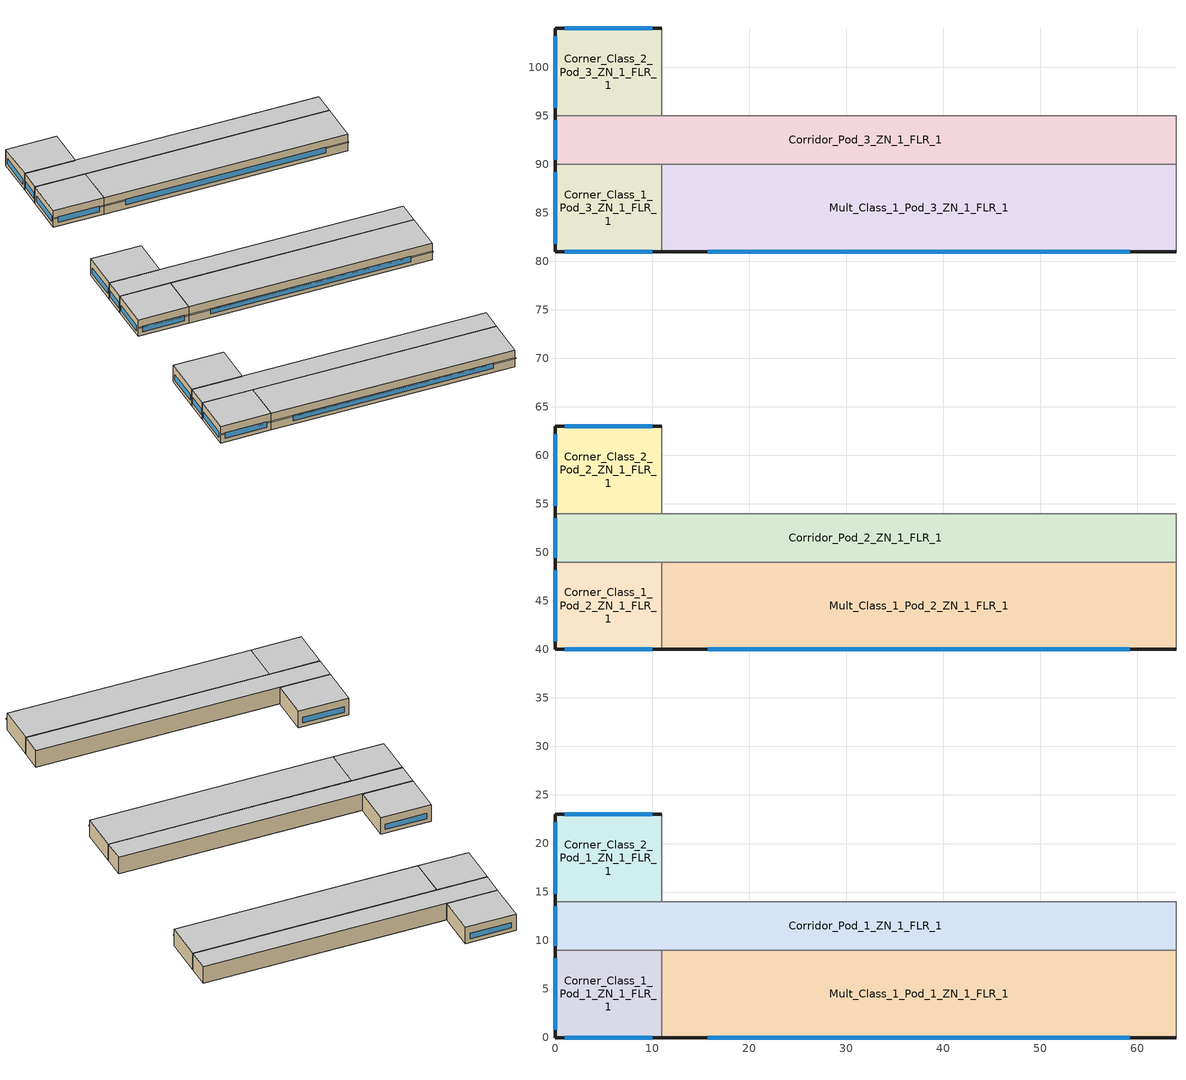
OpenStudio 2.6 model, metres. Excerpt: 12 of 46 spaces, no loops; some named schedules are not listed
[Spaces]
Corner_Class_2_Pod_3_ZN_1_FLR_1
 floor ground: 11,104 11,95 0,95 0,104 z0
 wall outside (BTAP-Ext-Wall-Mass:U-0.315-:{ "cond"=>0.29} adj ext wall insulation): 11,104 0,104 0,95 z0:4
 wall to Corridor_Pod_3_ZN_1_FLR_1: 0,95 11,95 z0:4
 wall to Mult_Class_2_Pod_3_ZN_1_FLR_1: 11,95 11,104 z0:4
 window: 10,104 1,104 / 0,103.18 0,95.82 z0.91:2.23
 ceiling to Corner_Class_2_Pod_3_ZN_1_FLR_2: 11,95 11,104 0,104 0,95 z4
Mult_Class_1_Pod_1_ZN_1_FLR_1
 floor ground: 64,9 64,0 11,0 11,9 z0
 wall outside (BTAP-Ext-Wall-Mass:U-0.315-:{ "cond"=>0.29} adj ext wall insulation): 11,0 64,0 z0:4
 wall to Lobby_ZN_1_FLR_1: 64,0 64,9 z0:4
 wall to Corner_Class_1_Pod_1_ZN_1_FLR_1: 11,9 11,0 z0:4
 wall to Corridor_Pod_1_ZN_1_FLR_1: 64,9 11,9 z0:4
 window: 15.75,0 59.25,0 z0.9:2.22
 ceiling to Mult_Class_1_Pod_1_ZN_1_FLR_2: 64,0 64,9 11,9 11,0 z4
Corner_Class_1_Pod_1_ZN_1_FLR_1
 floor ground: 11,9 11,0 0,0 0,9 z0
 wall outside (BTAP-Ext-Wall-Mass:U-0.315-:{ "cond"=>0.29} adj ext wall insulation): 0,9 0,0 11,0 z0:4
 wall to Corridor_Pod_1_ZN_1_FLR_1: 11,9 0,9 z0:4
 window: 1,0 10,0 / 0,8.18 0,0.82 z0.91:2.23
 ceiling to Corner_Class_1_Pod_1_ZN_1_FLR_2: 11,0 11,9 0,9 0,0 z4
Corner_Class_1_Pod_2_ZN_1_FLR_1
 floor ground: 11,49 11,40 0,40 0,49 z0
 wall outside (BTAP-Ext-Wall-Mass:U-0.315-:{ "cond"=>0.29} adj ext wall insulation): 0,49 0,40 11,40 z0:4
 wall to Mult_Class_1_Pod_2_ZN_1_FLR_1: 11,40 11,49 z0:4
 wall to Corridor_Pod_2_ZN_1_FLR_1: 11,49 0,49 z0:4
 window: 1,40 10,40 / 0,48.18 0,40.82 z0.91:2.23
 ceiling to Corner_Class_1_Pod_2_ZN_1_FLR_2: 11,40 11,49 0,49 0,40 z4
Corridor_Pod_2_ZN_1_FLR_1
 floor ground: 64,54 64,49 0,49 0,54 z0
 wall outside (BTAP-Ext-Wall-Mass:U-0.315-:{ "cond"=>0.29} adj ext wall insulation): 0,54 0,49 z0:4
 wall to Mult_Class_2_Pod_2_ZN_1_FLR_1: 64,54 11,54 z0:4
 wall to Corner_Class_2_Pod_2_ZN_1_FLR_1: 11,54 0,54 z0:4
 wall to Main_Corridor_ZN_1_FLR_1: 64,49 64,54 z0:4
 wall to Mult_Class_1_Pod_2_ZN_1_FLR_1: 11,49 64,49 z0:4
 window: 0,53.53 0,49.47 z0.91:2.23
 ceiling to Corridor_Pod_2_ZN_1_FLR_2: 64,49 64,54 0,54 0,49 z4
Corridor_Pod_1_ZN_1_FLR_1
 floor ground: 64,14 64,9 0,9 0,14 z0
 wall outside (BTAP-Ext-Wall-Mass:U-0.315-:{ "cond"=>0.29} adj ext wall insulation): 0,14 0,9 z0:4
 wall to Mult_Class_2_Pod_1_ZN_1_FLR_1: 64,14 11,14 z0:4
 wall to Corner_Class_2_Pod_1_ZN_1_FLR_1: 11,14 0,14 z0:4
 wall to Lobby_ZN_1_FLR_1: 64,9 64,14 z0:4
 window: 0,13.53 0,9.47 z0.91:2.23
 ceiling to Corridor_Pod_1_ZN_1_FLR_2: 64,9 64,14 0,14 0,9 z4
Corridor_Pod_3_ZN_1_FLR_1
 floor ground: 64,95 64,90 0,90 0,95 z0
 wall outside (BTAP-Ext-Wall-Mass:U-0.315-:{ "cond"=>0.29} adj ext wall insulation): 0,95 0,90 z0:4
 wall to Mult_Class_1_Pod_3_ZN_1_FLR_1: 11,90 64,90 z0:4
 wall to Bathrooms_ZN_1_FLR_1: 64,90 64,95 z0:4
 wall to Corner_Class_1_Pod_3_ZN_1_FLR_1: 0,90 11,90 z0:4
 wall to Mult_Class_2_Pod_3_ZN_1_FLR_1: 64,95 11,95 z0:4
 window: 0,94.53 0,90.47 z0.91:2.23
 ceiling to Corridor_Pod_3_ZN_1_FLR_2: 64,90 64,95 0,95 0,90 z4
Mult_Class_1_Pod_3_ZN_1_FLR_1
 floor ground: 64,90 64,81 11,81 11,90 z0
 wall outside (BTAP-Ext-Wall-Mass:U-0.315-:{ "cond"=>0.29} adj ext wall insulation): 11,81 64,81 z0:4
 wall to Corner_Class_1_Pod_3_ZN_1_FLR_1: 11,90 11,81 z0:4
 wall to Main_Corridor_ZN_1_FLR_1: 64,81 64,90 z0:4
 window: 15.75,81 59.25,81 z0.9:2.22
 ceiling to Mult_Class_1_Pod_3_ZN_1_FLR_2: 64,81 64,90 11,90 11,81 z4
Corner_Class_2_Pod_2_ZN_1_FLR_1
 floor ground: 11,63 11,54 0,54 0,63 z0
 wall outside (BTAP-Ext-Wall-Mass:U-0.315-:{ "cond"=>0.29} adj ext wall insulation): 11,63 0,63 0,54 z0:4
 wall to Mult_Class_2_Pod_2_ZN_1_FLR_1: 11,54 11,63 z0:4
 window: 10,63 1,63 / 0,62.18 0,54.82 z0.91:2.23
 ceiling to Corner_Class_2_Pod_2_ZN_1_FLR_2: 11,54 11,63 0,63 0,54 z4
Corner_Class_2_Pod_1_ZN_1_FLR_1
 floor ground: 11,23 11,14 0,14 0,23 z0
 wall outside (BTAP-Ext-Wall-Mass:U-0.315-:{ "cond"=>0.29} adj ext wall insulation): 11,23 0,23 0,14 z0:4
 wall to Mult_Class_2_Pod_1_ZN_1_FLR_1: 11,14 11,23 z0:4
 window: 10,23 1,23 / 0,22.18 0,14.82 z0.91:2.23
 ceiling to Corner_Class_2_Pod_1_ZN_1_FLR_2: 11,14 11,23 0,23 0,14 z4
Corner_Class_1_Pod_3_ZN_1_FLR_1
 floor ground: 11,90 11,81 0,81 0,90 z0
 wall outside (BTAP-Ext-Wall-Mass:U-0.315-:{ "cond"=>0.29} adj ext wall insulation): 0,90 0,81 11,81 z0:4
 window: 1,81 10,81 / 0,89.18 0,81.82 z0.91:2.23
 ceiling to Corner_Class_1_Pod_3_ZN_1_FLR_2: 11,81 11,90 0,90 0,81 z4
Mult_Class_1_Pod_2_ZN_1_FLR_1
 floor ground: 64,49 64,40 11,40 11,49 z0
 wall outside (BTAP-Ext-Wall-Mass:U-0.315-:{ "cond"=>0.29} adj ext wall insulation): 11,40 64,40 z0:4
 wall to Main_Corridor_ZN_1_FLR_1: 64,40 64,49 z0:4
 window: 15.75,40 59.25,40 z0.9:2.22
 ceiling to Mult_Class_1_Pod_2_ZN_1_FLR_2: 64,40 64,49 11,49 11,40 z4
shading: 10.97,40 0.03,40 0.03,39.44 10.97,39.44 z2.37; 10.97,81 0.03,81 0.03,80.44 10.97,80.44 z2.37; 10.97,0 0.03,0 0.03,-0.56 10.97,-0.56 z2.37; 63.97,81 11.03,81 11.03,80.44 63.97,80.44 z2.36; 63.97,40 11.03,40 11.03,39.44 63.97,39.44 z2.36; 63.97,0 11.03,0 11.03,-0.56 63.97,-0.56 z2.36
[Site]
Victoria Intl AP: Latitude {deg}=48.647; Longitude {deg}=-123.426; Time Zone {hr}=-8; Elevation {m}=19.5; Terrain=City
[Building]
SecondarySchool-CAN_BC_Victoria.Intl.AP.717990_CWEC2016.epw created: 2019-07-24 20:31:23 +0000: North Axis {deg}=0; Default Construction Set=BTAP-Mass at hdd = 2850.0 adj ext wall insulation adj roof insulation; Standards Number of Stories=2; Standards Number of Above Ground Stories=2; Standards Building Type=NECB2017_SecondarySchool
[ClimateZones]
Climate Zone Institution Name 1=ASHRAE; Climate Zone Document Name 1=ANSI/ASHRAE Standard 169; Climate Zone Document Year 1=2006; Climate Zone Institution Name 2=CEC; Climate Zone Document Name 2=California Climate Zone Descriptions; Climate Zone Document Year 2=1995
[Site:WaterMainsTemperature]
Calculation Method=Correlation; Annual Average Outdoor Air Temperature {C}=10.0917; Maximum Difference In Monthly Average Outdoor Air Temperatures {deltaC}=12.6
[Site:GroundTemperature:BuildingSurface]
19.527, 19.502, 19.536, 19.598, 20.002, 21.64, 22.225, 22.375, 21.449, 20.121, 19.802, 19.633
[SizingPeriod:DesignDay] Barometric Pressure {Pa}=101091; Sky Clearness=0; Rain Indicator=0; Snow Indicator=0; Day of Month=21; Daylight Saving Time Indicator=0; Humidity Indicating Type=Wetbulb; Dry-Bulb Temperature Range Modifier Type=DefaultMultipliers
Name | Maximum Dry-Bulb Temperature {C} | Daily Dry-Bulb Temperature Range {deltaC} | Humidity Indicating Conditions at Maximum Dry-Bulb | Wind Speed {m/s} | Wind Direction {deg} | Month | Day Type | Solar Model Indicator | ASHRAE Taub | ASHRAE Taud
Victoria Intl AP Ann Htg 99.6% Condns DB | -4 | 0 | -4 | 3.8 | 250 | 12 | WinterDesignDay | ASHRAEClearSky
Victoria Intl AP Ann Clg .4% Condns DB=>MWB | 26.7 | 10.1 | 17.7 | 2.8 | 120 | 7 | SummerDesignDay | ASHRAETau | 0.349 | 2.532
[Material:NoMass] Roughness=Smooth; Thermal Absorptance=0.9; Solar Absorptance=0.7
Name | Thermal Resistance {m2-K/W} | Visible Absorptance
Typical Carpet Pad | 0.21648 | 0.8
Typical Insulation 1 | 4.14482 | 0.7
Typical Insulation 2 | 2.90366 | 0.7
Typical Insulation 3 | 5.18133 | 0.7
Typical Carpet Pad 2 | 1.25503 | 0.8
Typical Carpet Pad 3 | 1.69459 | 0.8
Typical Insulation 4 | 0.476173 | 0.7
Typical Insulation 5 | 0.47619 | 0.7
Typical Insulation 6 R-18.04_R-value 30.0 (ft^2*h*R/Btu) | 5.28331 | 0.7
[Material]
Name | Roughness | Thickness {m} | Conductivity {W/m-K} | Density {kg/m3} | Specific Heat {J/kg-K} | Thermal Absorptance | Solar Absorptance | Visible Absorptance
100mm Normalweight concrete floor | MediumSmooth | 0.1016 | 2.31 | 2322 | 832
G01 13mm gypsum board | Smooth | 0.0127 | 0.16 | 800 | 1090 | 0.9 | 0.7 | 0.5
G05 25mm wood | MediumSmooth | 0.0254 | 0.15 | 608 | 1630 | 0.9 | 0.5 | 0.5
4 in. Normalweight Concrete Floor | MediumRough | 0.1016 | 2.31 | 2322 | 832 | 0.9 | 0.7 | 0.7
1IN Stucco; 1IN Stucco 1 | Smooth | 0.0253 | 0.6918 | 1858 | 837 | 0.9 | 0.7 | 0.92
8IN CONCRETE HW RefBldg; 8IN CONCRETE HW RefBldg 1 | Rough | 0.2032 | 1.311 | 2240 | 836.8 | 0.9 | 0.7 | 0.7
1/2IN Gypsum; 1/2IN Gypsum 1 | Smooth | 0.0127 | 0.16 | 784.9 | 830 | 0.9 | 0.4 | 0.4
Metal Roof Surface; F08 Metal surface | Smooth | 0.0008 | 45.28 | 7824 | 500 | 0.9 | 0.7 | 0.7
6 in. Normalweight Concrete Floor | MediumRough | 0.1524 | 2.31 | 2322 | 832 | 0.9 | 0.7 | 0.7
[Construction]
BTAP-Int-Floor: 100mm Normalweight concrete floor, Typical Carpet Pad
BTAP-Int-Wall: G01 13mm gypsum board, G01 13mm gypsum board
BTAP-Int-Ceiling: Typical Carpet Pad, 100mm Normalweight concrete floor
BTAP-Ext-DaylightDiffuser: SimpleGlazing
BTAP-Int-Door: G05 25mm wood
BTAP-Ext-Floor-Mass:U-0.227: Typical Insulation 1, 4 in. Normalweight Concrete Floor, Typical Carpet Pad
BTAP-Ext-Wall-Mass:U-0.315: 1IN Stucco, 8IN CONCRETE HW RefBldg, Typical Insulation 2, 1/2IN Gypsum
BTAP-Ext-Roof-Metal:U-0.193: Metal Roof Surface, Typical Insulation 3
BTAP-Grnd-Floor-Mass:U-0.757: 6 in. Normalweight Concrete Floor, Typical Carpet Pad 2
BTAP-Grnd-Roof-Mass:U-0.568: 6 in. Normalweight Concrete Floor, Typical Carpet Pad 3
BTAP-Ext-Door:U-2.1: F08 Metal surface, Typical Insulation 4
BTAP-Ext-OverHeadDoor:U-2.1: Typical Insulation 5
BTAP-Ext-DaylightDiffuser:U=0.210 SHGC=0.600: SimpleGlazing:U=0.210 SHGC=0.600
BTAP-Ext-Wall-Mass:U-0.315-:{ "cond"=>0.29} adj ext wall insulation: 1IN Stucco 1, 8IN CONCRETE HW RefBldg 1, Typical Insulation 6 R-18.04_R-value 30.0 (ft^2*h*R/Btu), 1/2IN Gypsum 1
[DefaultConstructionSet] Default Interior Surface Constructions=Default Surface Constructions 2; Default Ground Contact Surface Constructions=BTAP-Mass at hdd = 2850.0 1; Default Exterior SubSurface Constructions=BTAP-Mass at hdd = 2850.0; Default Interior SubSurface Constructions=Default Sub Surface Constructions 2; Interior Partition Construction=BTAP-Int-Door
Name | Default Exterior Surface Constructions
BTAP-Mass at hdd = 2850.0 | BTAP-Mass at hdd = 2850.0
BTAP-Mass at hdd = 2850.0 adj ext wall insulation adj roof insulation | BTAP-Mass at hdd = 2850.0 adj ext wall insulation adj roof insulation
[DefaultSurfaceConstructions]
Name | Floor Construction | Wall Construction | Roof Ceiling Construction
Default Surface Constructions 2 | BTAP-Int-Floor | BTAP-Int-Wall | BTAP-Int-Ceiling
BTAP-Mass at hdd = 2850.0; BTAP-Mass at hdd = 2850.0 adj ext wall insulation adj roof insulation | BTAP-Ext-Floor-Mass:U-0.227 | BTAP-Ext-Wall-Mass:U-0.315 | BTAP-Ext-Roof-Metal:U-0.193
BTAP-Mass at hdd = 2850.0 1 | BTAP-Grnd-Floor-Mass:U-0.757 | BTAP-Grnd-Roof-Mass:U-0.568 | BTAP-Grnd-Roof-Mass:U-0.568
[DefaultSubSurfaceConstructions]
Name | Fixed Window Construction | Operable Window Construction | Door Construction | Glass Door Construction | Overhead Door Construction | Skylight Construction | Tubular Daylight Dome Construction | Tubular Daylight Diffuser Construction
Default Sub Surface Constructions 2 | BTAP-Ext-DaylightDiffuser | BTAP-Ext-DaylightDiffuser | BTAP-Int-Door
BTAP-Mass at hdd = 2850.0 | BTAP-Ext-DaylightDiffuser:U=0.210 SHGC=0.600 | BTAP-Ext-DaylightDiffuser:U=0.210 SHGC=0.600 | BTAP-Ext-Door:U-2.1 | BTAP-Ext-DaylightDiffuser:U=0.210 SHGC=0.600 | BTAP-Ext-OverHeadDoor:U-2.1 | BTAP-Ext-DaylightDiffuser:U=0.210 SHGC=0.600 | BTAP-Ext-DaylightDiffuser:U=0.210 SHGC=0.600 | BTAP-Ext-DaylightDiffuser:U=0.210 SHGC=0.600
[WindowMaterial:SimpleGlazingSystem] Solar Heat Gain Coefficient=0.3; Visible Transmittance=0.21
Name | U-Factor {W/m2-K}
SimpleGlazing | 2.2
SimpleGlazing:U=0.210 SHGC=0.600 | 2.1
[Space] Building Story=Building Story 1; Part of Total Floor Area=Yes
Name | Space Type | Thermal Zone
Corner_Class_1_Pod_2_ZN_1_FLR_1; Corner_Class_1_Pod_1_ZN_1_FLR_1; Corner_Class_1_Pod_3_ZN_1_FLR_1 | Space Function Classroom/Lecture hall/Training room other | ALL_ST=Classroom/Lecture hall/Training room other_FL=Building Story 1_SCH=D
Mult_Class_1_Pod_2_ZN_1_FLR_1; Mult_Class_1_Pod_3_ZN_1_FLR_1; Mult_Class_1_Pod_1_ZN_1_FLR_1 | Space Function Classroom/Lecture hall/Training room other | ALL_ST=Classroom/Lecture hall/Training room other_FL=Building Story 1_SCH=D 2
Corridor_Pod_1_ZN_1_FLR_1; Corridor_Pod_3_ZN_1_FLR_1; Corridor_Pod_2_ZN_1_FLR_1 | Space Function Corridor/Transition area other-sch-D | WILD_ST=Corridor/Transition area other-sch-D_FL=Building Story 1_SCH=D 1
Corner_Class_2_Pod_3_ZN_1_FLR_1; Corner_Class_2_Pod_1_ZN_1_FLR_1; Corner_Class_2_Pod_2_ZN_1_FLR_1 | Space Function Classroom/Lecture hall/Training room other | ALL_ST=Classroom/Lecture hall/Training room other_FL=Building Story 1_SCH=D 3
[BuildingStory]
Building Story 1: Nominal Z Coordinate {m}=0
[SpaceType] Standards Building Type=Space Function
Name | Default Schedule Set | Design Specification Outdoor Air Object | Standards Space Type
Space Function Classroom/Lecture hall/Training room other | Space Function Classroom/Lecture hall/Training room other Schedule Set | Space Function Classroom/Lecture hall/Training room other Ventilation | Classroom/Lecture hall/Training room other
Space Function Corridor/Transition area other-sch-D | Space Function Corridor/Transition area other-sch-D Schedule Set | Space Function Corridor/Transition area other-sch-D Ventilation | Corridor/Transition area other-sch-D
[People:Definition] Number of People Calculation Method=People/Area; Fraction Radiant=0.3
Name | People per Space Floor Area {person/m2}
Space Function Classroom/Lecture hall/Training room other People Definition | 0.133382
Space Function Corridor/Transition area other-sch-D People Definition | 0.0100036
[People] Work Efficiency Schedule=Work Efficiency Schedule; Clothing Insulation Schedule=Clothing Schedule; Air Velocity Schedule=Air Velocity Schedule; Multiplier=1
Name | People Definition | Space or SpaceType
Space Function Classroom/Lecture hall/Training room other People | Space Function Classroom/Lecture hall/Training room other People Definition | Space Function Classroom/Lecture hall/Training room other
Space Function Corridor/Transition area other-sch-D People | Space Function Corridor/Transition area other-sch-D People Definition | Space Function Corridor/Transition area other-sch-D
[Lights:Definition] Design Level Calculation Method=Watts/Area; Fraction Radiant=0.5; Fraction Visible=0.2
Name | Watts per Space Floor Area {W/m2}
Space Function Classroom/Lecture hall/Training room other Lights Definition-new | 7.6
Space Function Corridor/Transition area other-sch-D Lights Definition-new | 4.4
[Lights] Fraction Replaceable=1
Name | Lights Definition | Space or SpaceType
Space Function Classroom/Lecture hall/Training room other Lights | Space Function Classroom/Lecture hall/Training room other Lights Definition-new | Space Function Classroom/Lecture hall/Training room other
Space Function Corridor/Transition area other-sch-D Lights | Space Function Corridor/Transition area other-sch-D Lights Definition-new | Space Function Corridor/Transition area other-sch-D
[ElectricEquipment:Definition]
Space Function Classroom/Lecture hall/Training room other Elec Equip Definition - 30.0 percent reduction: Design Level Calculation Method=Watts/Area; Watts per Space Floor Area {W/m2}=3.50127; Fraction Radiant=0.5
[ElectricEquipment]
Space Function Classroom/Lecture hall/Training room other Elec Equip 30.0 percent reduction: Electric Equipment Definition=Space Function Classroom/Lecture hall/Training room other Elec Equip Definition - 30.0 percent reduction; Space or SpaceType=Space Function Classroom/Lecture hall/Training room other
[DesignSpecification:OutdoorAir] Outdoor Air Method=Sum; Outdoor Air Flow per Person {m3/s-person}=0; Outdoor Air Flow Rate {m3/s}=0; Outdoor Air Flow Air Changes per Hour {1/hr}=0
Name | Outdoor Air Flow per Floor Area {m3/s-m2}
Space Function Classroom/Lecture hall/Training room other Ventilation | 0.00278384
Space Function Corridor/Transition area other-sch-D Ventilation | 0.0003048
[DefaultScheduleSet] Number of People Schedule=NECB-D-Occupancy; People Activity Level Schedule=NECB-Activity; Electric Equipment Schedule=NECB-D-Electric-Equipment; Infiltration Schedule=Always On
Name | Lighting Schedule
Space Function Classroom/Lecture hall/Training room other Schedule Set | NECB-D-Occupancy-NECB-D-Lighting-0.5-0.0-0.67-Light Ruleset
Space Function Corridor/Transition area other-sch-D Schedule Set | NECB-D-Lighting
[ThermostatSetpoint:DualSetpoint] Heating Setpoint Temperature Schedule=NECB-D-Thermostat Setpoint-Heating; Cooling Setpoint Temperature Schedule=NECB-D-Thermostat Setpoint-Cooling
Space Function Classroom/Lecture hall/Training room other Thermostat 49; Space Function Classroom/Lecture hall/Training room other Thermostat 54; Space Function Classroom/Lecture hall/Training room other Thermostat 56; Space Function Corridor/Transition area other-sch-D Thermostat 19
[SpaceInfiltration:DesignFlowRate] Schedule=Always On Discrete; Design Flow Rate Calculation Method=Flow/ExteriorArea; Flow per Exterior Surface Area {m3/s-m2}=0.0001289; Constant Term Coefficient=0; Temperature Term Coefficient=0; Velocity Term Coefficient=0.224; Velocity Squared Term Coefficient=0
Name | Space or SpaceType
Corner_Class_1_Pod_1_ZN_1_FLR_1 Infiltration | Corner_Class_1_Pod_1_ZN_1_FLR_1
Corner_Class_1_Pod_2_ZN_1_FLR_1 Infiltration | Corner_Class_1_Pod_2_ZN_1_FLR_1
Corner_Class_1_Pod_3_ZN_1_FLR_1 Infiltration | Corner_Class_1_Pod_3_ZN_1_FLR_1
Corner_Class_2_Pod_1_ZN_1_FLR_1 Infiltration | Corner_Class_2_Pod_1_ZN_1_FLR_1
Corner_Class_2_Pod_2_ZN_1_FLR_1 Infiltration | Corner_Class_2_Pod_2_ZN_1_FLR_1
Corner_Class_2_Pod_3_ZN_1_FLR_1 Infiltration | Corner_Class_2_Pod_3_ZN_1_FLR_1
Corridor_Pod_1_ZN_1_FLR_1 Infiltration | Corridor_Pod_1_ZN_1_FLR_1
Corridor_Pod_2_ZN_1_FLR_1 Infiltration | Corridor_Pod_2_ZN_1_FLR_1
Corridor_Pod_3_ZN_1_FLR_1 Infiltration | Corridor_Pod_3_ZN_1_FLR_1
Mult_Class_1_Pod_1_ZN_1_FLR_1 Infiltration | Mult_Class_1_Pod_1_ZN_1_FLR_1
Mult_Class_1_Pod_2_ZN_1_FLR_1 Infiltration | Mult_Class_1_Pod_2_ZN_1_FLR_1
Mult_Class_1_Pod_3_ZN_1_FLR_1 Infiltration | Mult_Class_1_Pod_3_ZN_1_FLR_1
[ThermalZone] Use Ideal Air Loads=No
Name | Thermostat
ALL_ST=Classroom/Lecture hall/Training room other_FL=Building Story 1_SCH=D | Space Function Classroom/Lecture hall/Training room other Thermostat 49
ALL_ST=Classroom/Lecture hall/Training room other_FL=Building Story 1_SCH=D 2 | Space Function Classroom/Lecture hall/Training room other Thermostat 54
ALL_ST=Classroom/Lecture hall/Training room other_FL=Building Story 1_SCH=D 3 | Space Function Classroom/Lecture hall/Training room other Thermostat 56
WILD_ST=Corridor/Transition area other-sch-D_FL=Building Story 1_SCH=D 1 | Space Function Corridor/Transition area other-sch-D Thermostat 19
[HeatExchanger:AirToAir:SensibleAndLatent] Availability Schedule=Always On Discrete; Nominal Supply Air Flow Rate {m3/s}=autosize; Sensible Effectiveness at 100% Heating Air Flow=0.5; Latent Effectiveness at 100% Heating Air Flow=0.5; Sensible Effectiveness at 75% Heating Air Flow=0.5; Latent Effectiveness at 75% Heating Air Flow=0.5; Sensible Effectiveness at 100% Cooling Air Flow=0.5; Latent Effectiveness at 100% Cooling Air Flow=0.5; Sensible Effectiveness at 75% Cooling Air Flow=0.5; Latent Effectiveness at 75% Cooling Air Flow=0.5; Supply Air Outlet Temperature Control=Yes; Heat Exchanger Type=Rotary; Frost Control Type=ExhaustOnly; Threshold Temperature {C}=-23.3; Initial Defrost Time Fraction=0.167; Rate of Defrost Time Fraction Increase {1/K}=1.44; Economizer Lockout=Yes
Name | Nominal Electric Power {W}
Sys_3_PSZ ALL_ST=Audience seating area permanent - auditorium_FL=Building Story 1_SCH=C ERV | 2966.94
Sys_3_PSZ ALL_ST=Classroom/Lecture hall/Training room other_FL=Building Story 1_SCH=D 1 ERV; Sys_3_PSZ ALL_ST=Classroom/Lecture hall/Training room other_FL=Building Story 1_SCH=D 2 ERV; Sys_3_PSZ ALL_ST=Classroom/Lecture hall/Training room other_FL=Building Story 2_SCH=D 1 ERV; Sys_3_PSZ ALL_ST=Classroom/Lecture hall/Training room other_FL=Building Story 2_SCH=D 2 ERV | 2908.29
Sys_3_PSZ ALL_ST=Conference/Meeting/Multi-purpose room_FL=Building Story 1_SCH=C ERV | 755.069
Sys_3_PSZ ALL_ST=Gymnasium/Fitness centre playing area_FL=Building Story 1_SCH=B ERV | 2210.7
Sys_3_PSZ ALL_ST=Lobby - other_FL=Building Story 1_SCH=C ERV; Sys_3_PSZ ALL_ST=Lobby - other_FL=Building Story 2_SCH=C ERV | 669.997
[SetpointManager:OutdoorAirPretreat] Minimum Setpoint Temperature {C}=-99; Maximum Setpoint Temperature {C}=99; Minimum Setpoint Humidity Ratio {kgWater/kgDryAir}=1e-05; Maximum Setpoint Humidity Ratio {kgWater/kgDryAir}=1
Setpoint Manager Outdoor Air Pretreat 1; Setpoint Manager Outdoor Air Pretreat 2; Setpoint Manager Outdoor Air Pretreat 3; Setpoint Manager Outdoor Air Pretreat 4; Setpoint Manager Outdoor Air Pretreat 5; Setpoint Manager Outdoor Air Pretreat 6; Setpoint Manager Outdoor Air Pretreat 7
